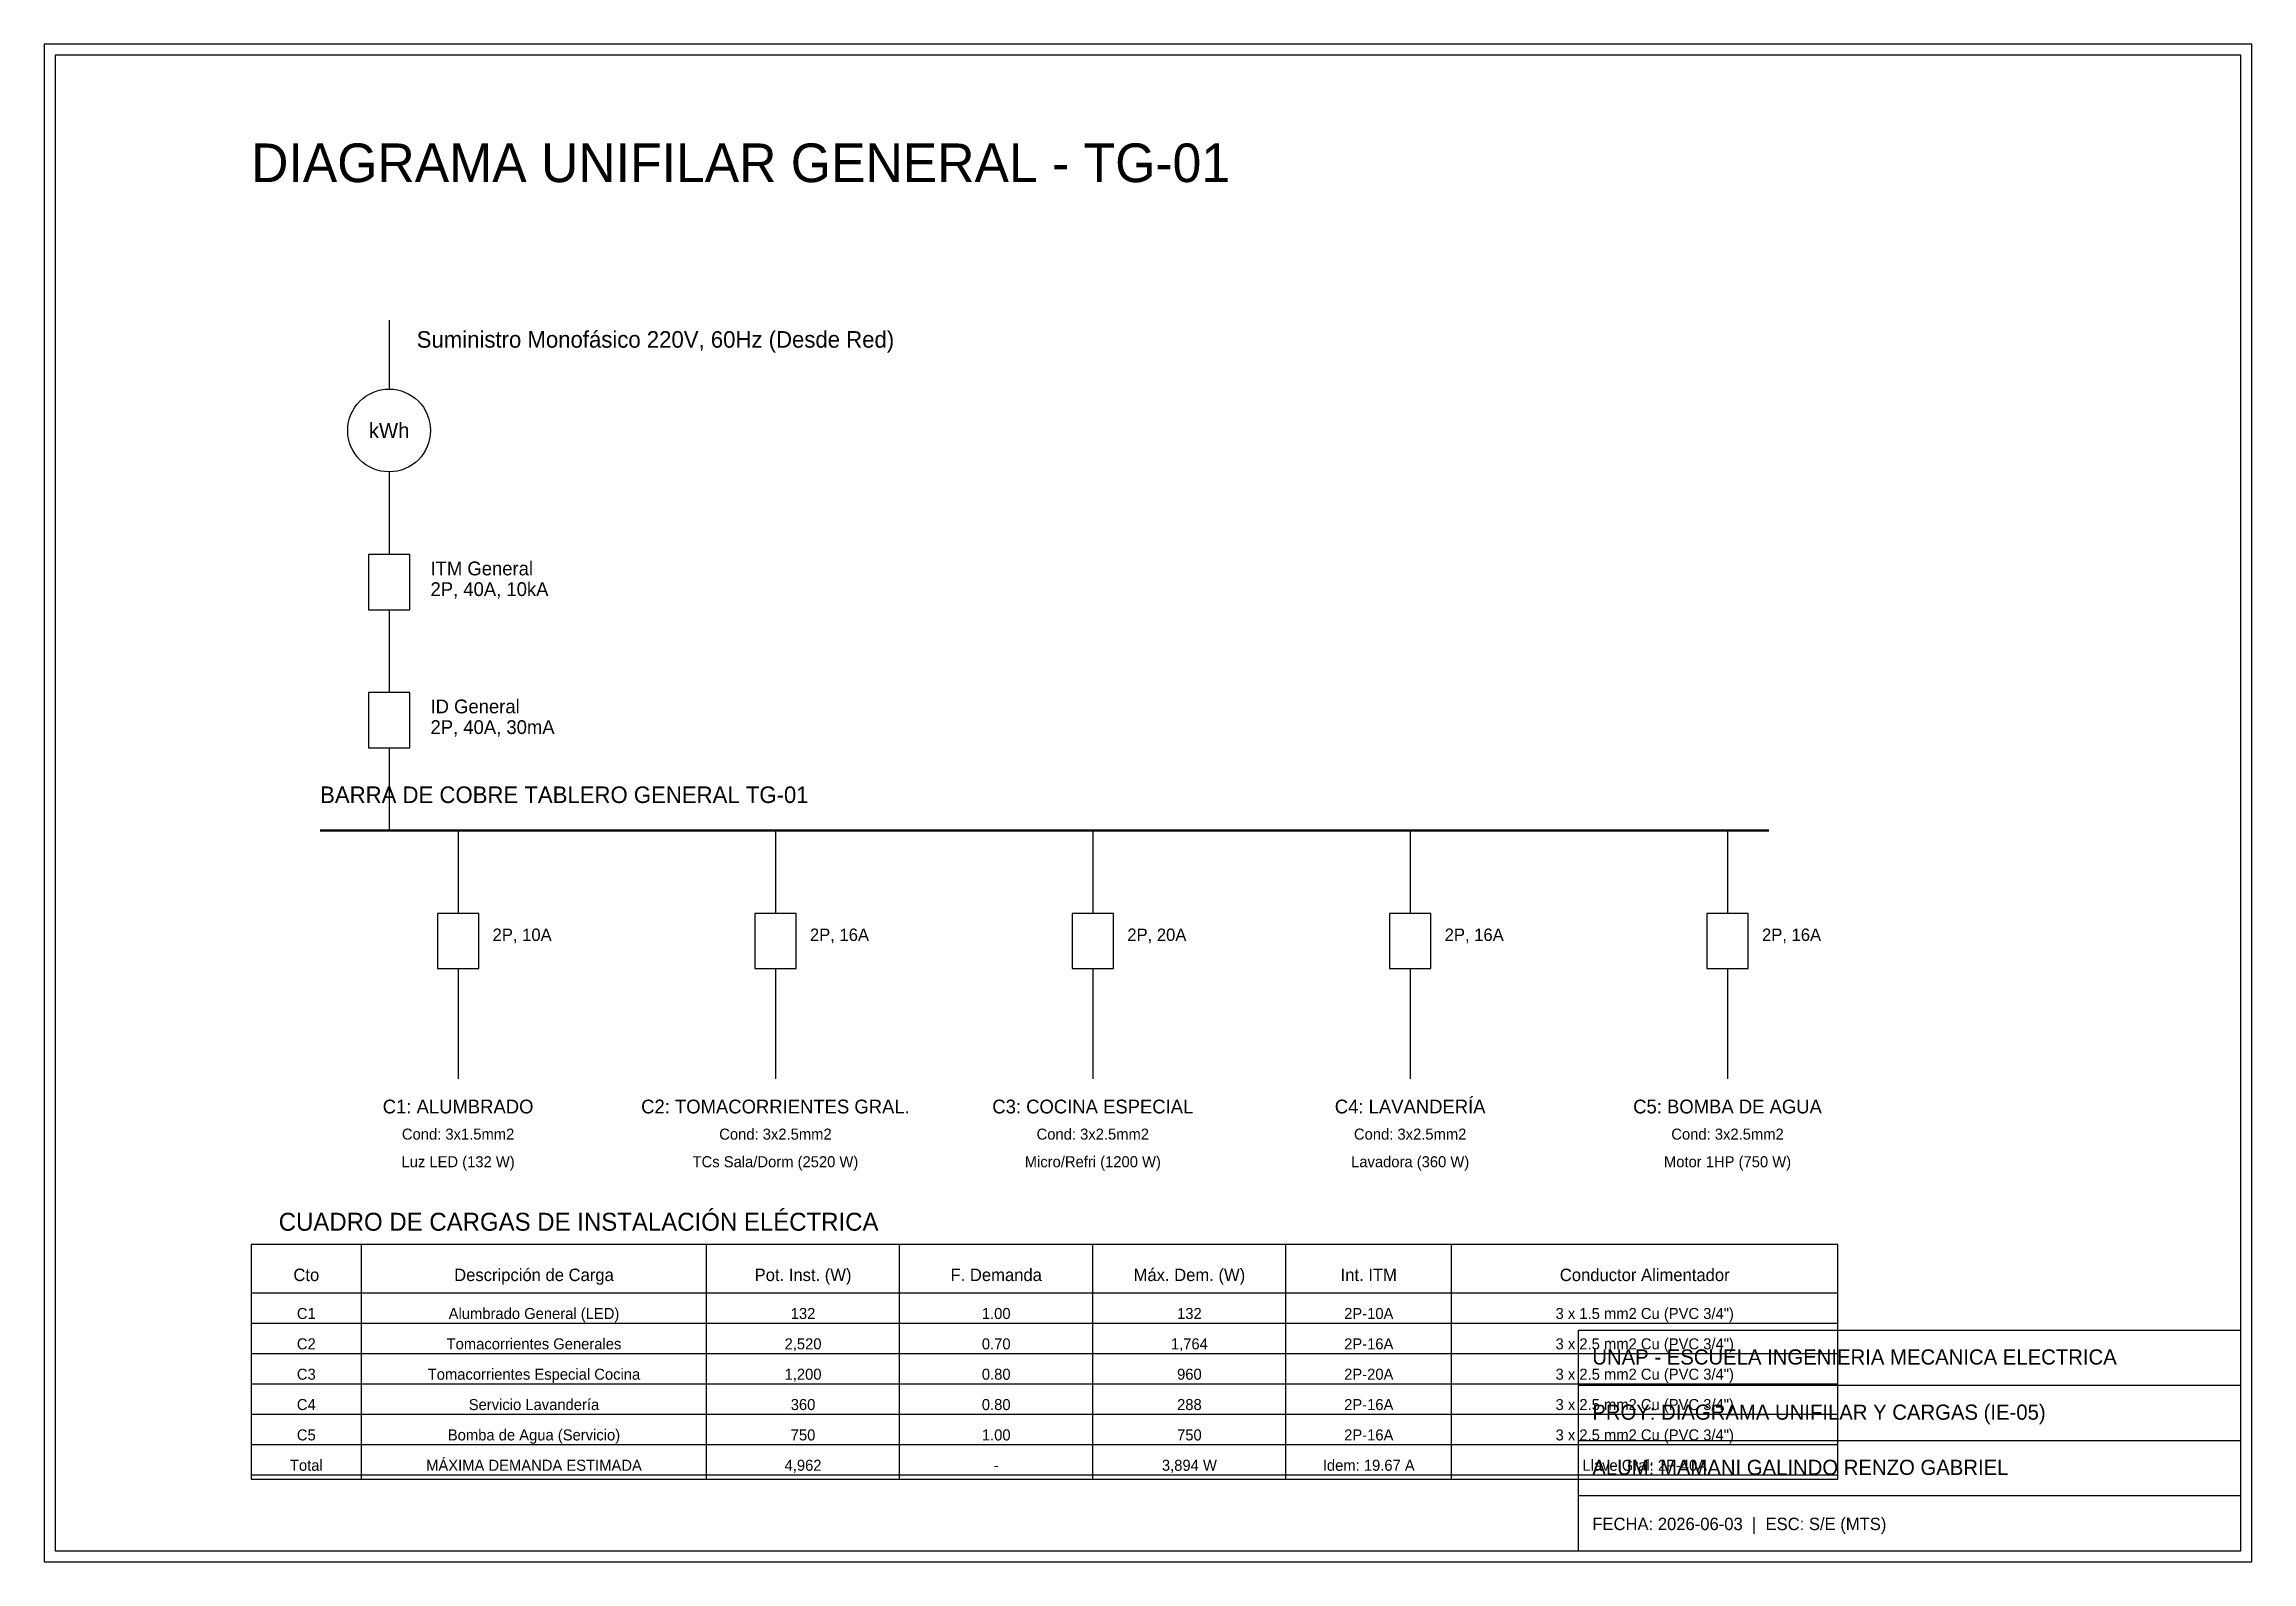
# Model space of a CAD drawing. Header units: metres. Extents: x -1.5 to 14.5, y -1.5 to 9.5.
import ezdxf
from ezdxf.enums import TextEntityAlignment as Align

# ---------------------------------------------------------------- set-up
doc = ezdxf.new("R2010")
doc.units = ezdxf.units.M
for name, color, linetype in [('DIAGRAMA', 7, 'Continuous'), ('MARCO', 7, 'Continuous'), ('TABLAS', 8, 'Continuous'), ('TEXTOS', 7, 'Continuous')]:
    doc.layers.add(name, color=color, linetype=linetype)

msp = doc.modelspace()

# ---------------------------------------------------------------- linework, layer by layer
at = {"layer": 'DIAGRAMA', "color": 7}
for p, q in [((1, 7.5), (1, 7)), ((1, 6.4), (1, 5.8)), ((1, 5.4), (1, 4.8)), ((1, 4.4), (1, 3.8)), ((1.5, 3.8), (1.5, 3.2)), ((3.8, 3.8), (3.8, 3.2)), ((6.1, 3.8), (6.1, 3.2)), ((8.4, 3.8), (8.4, 3.2)), ((10.7, 3.8), (10.7, 3.2)), ((1.5, 2.8), (1.5, 2)), ((3.8, 2.8), (3.8, 2)), ((6.1, 2.8), (6.1, 2)), ((8.4, 2.8), (8.4, 2)), ((10.7, 2.8), (10.7, 2))]:
    msp.add_line(p, q, dxfattribs=at)
at = {"layer": 'DIAGRAMA', "color": 7, "lineweight": 50}
msp.add_line((0.5, 3.8), (11, 3.8), dxfattribs=at)
at = {"layer": 'DIAGRAMA', "color": 7}
for points in [[(0.85, 5.4), (1.15, 5.4), (1.15, 5.8), (0.85, 5.8)], [(0.85, 4.4), (1.15, 4.4), (1.15, 4.8), (0.85, 4.8)], [(1.35, 2.8), (1.65, 2.8), (1.65, 3.2), (1.35, 3.2)], [(3.65, 2.8), (3.95, 2.8), (3.95, 3.2), (3.65, 3.2)], [(5.95, 2.8), (6.25, 2.8), (6.25, 3.2), (5.95, 3.2)], [(8.25, 2.8), (8.55, 2.8), (8.55, 3.2), (8.25, 3.2)], [(10.55, 2.8), (10.85, 2.8), (10.85, 3.2), (10.55, 3.2)]]:
    msp.add_lwpolyline(points, close=True, dxfattribs=at)
msp.add_circle((1, 6.7), 0.3, dxfattribs=at)
at = {"layer": 'MARCO', "color": 7}
for p, q in [((14.5, 9.5), (-1.5, 9.5)), ((-1.5, 9.5), (-1.5, -1.5)), ((14.5, -1.5), (14.5, 9.5)), ((14.42, 9.42), (-1.42, 9.42)), ((-1.42, 9.42), (-1.42, -1.42)), ((14.42, -1.42), (14.42, 9.42)), ((9.62, -1.42), (9.62, 0.18)), ((9.62, 0.18), (14.42, 0.18)), ((9.62, -0.22), (14.42, -0.22)), ((9.62, -0.62), (14.42, -0.62)), ((9.62, -1.02), (14.42, -1.02)), ((-1.42, -1.42), (14.42, -1.42)), ((-1.5, -1.5), (14.5, -1.5))]:
    msp.add_line(p, q, dxfattribs=at)
at = {"layer": 'TABLAS', "color": 8}
for p, q in [((0.8, -0.9), (0.8, 0.8)), ((3.3, -0.9), (3.3, 0.8)), ((4.7, -0.9), (4.7, 0.8)), ((6.1, -0.9), (6.1, 0.8)), ((7.5, -0.9), (7.5, 0.8)), ((8.7, -0.9), (8.7, 0.8)), ((0, 0.45), (11.5, 0.45)), ((0, 0.23), (11.5, 0.23)), ((0, 0.01), (11.5, 0.01)), ((0, -0.21), (11.5, -0.21)), ((0, -0.43), (11.5, -0.43)), ((0, -0.65), (11.5, -0.65)), ((0, -0.87), (11.5, -0.87))]:
    msp.add_line(p, q, dxfattribs=at)
msp.add_lwpolyline([(0, -0.9), (11.5, -0.9), (11.5, 0.8), (0, 0.8)], close=True, dxfattribs=at)

# ---------------------------------------------------------------- texts
at = {"layer": 'TEXTOS', "color": 7}
for s, height, p in [('DIAGRAMA UNIFILAR GENERAL - TG-01', 0.28, (0, 8.5)), ('Suministro Monofásico 220V, 60Hz (Desde Red)', 0.12, (1.2, 7.3)), ('2P, 40A, 10kA', 0.1, (1.3, 5.5)), ('ITM General', 0.1, (1.3, 5.65)), ('ID General', 0.1, (1.3, 4.65)), ('2P, 40A, 30mA', 0.1, (1.3, 4.5)), ('BARRA DE COBRE TABLERO GENERAL TG-01', 0.12, (0.5, 4)), ('2P, 10A', 0.09, (1.75, 3)), ('2P, 16A', 0.09, (4.05, 3)), ('2P, 20A', 0.09, (6.35, 3)), ('2P, 16A', 0.09, (8.65, 3)), ('2P, 16A', 0.09, (10.95, 3)), ('CUADRO DE CARGAS DE INSTALACIÓN ELÉCTRICA', 0.13, (0.2, 0.9)), ('UNAP - ESCUELA INGENIERIA MECANICA ELECTRICA', 0.11, (9.72, -0.07)), ('PROY: DIAGRAMA UNIFILAR Y CARGAS (IE-05)', 0.11, (9.72, -0.47)), ('ALUM: MAMANI GALINDO RENZO GABRIEL', 0.11, (9.72, -0.87)), ('FECHA: 2026-06-03  |  ESC: S/E (MTS)', 0.09, (9.72, -1.27))]:
    msp.add_text(s, height=height, dxfattribs=at).set_placement(p)
for s, height, p in [('kWh', 0.11, (1, 6.7)), ('C1: ALUMBRADO', 0.1, (1.5, 1.8)), ('C2: TOMACORRIENTES GRAL.', 0.1, (3.8, 1.8)), ('C3: COCINA ESPECIAL', 0.1, (6.1, 1.8)), ('C4: LAVANDERÍA', 0.1, (8.4, 1.8)), ('C5: BOMBA DE AGUA', 0.1, (10.7, 1.8)), ('Cond: 3x1.5mm2', 0.08, (1.5, 1.6)), ('Cond: 3x2.5mm2', 0.08, (3.8, 1.6)), ('Cond: 3x2.5mm2', 0.08, (6.1, 1.6)), ('Cond: 3x2.5mm2', 0.08, (8.4, 1.6)), ('Cond: 3x2.5mm2', 0.08, (10.7, 1.6)), ('Luz LED (132 W)', 0.08, (1.5, 1.4)), ('TCs Sala/Dorm (2520 W)', 0.08, (3.8, 1.4)), ('Micro/Refri (1200 W)', 0.08, (6.1, 1.4)), ('Lavadora (360 W)', 0.08, (8.4, 1.4)), ('Motor 1HP (750 W)', 0.08, (10.7, 1.4)), ('Cto', 0.09, (0.4, 0.58)), ('Descripción de Carga', 0.09, (2.05, 0.58)), ('Pot. Inst. (W)', 0.09, (4, 0.58)), ('F. Demanda', 0.09, (5.4, 0.58)), ('Máx. Dem. (W)', 0.09, (6.8, 0.58)), ('Int. ITM', 0.09, (8.1, 0.58)), ('Conductor Alimentador', 0.09, (10.1, 0.58)), ('C1', 0.08, (0.4, 0.3)), ('Alumbrado General (LED)', 0.08, (2.05, 0.3)), ('132', 0.08, (4, 0.3)), ('1.00', 0.08, (5.4, 0.3)), ('132', 0.08, (6.8, 0.3)), ('2P-10A', 0.08, (8.1, 0.3)), ('3 x 1.5 mm2 Cu (PVC 3/4")', 0.08, (10.1, 0.3)), ('C2', 0.08, (0.4, 0.08)), ('Tomacorrientes Generales', 0.08, (2.05, 0.08)), ('2,520', 0.08, (4, 0.08)), ('0.70', 0.08, (5.4, 0.08)), ('1,764', 0.08, (6.8, 0.08)), ('2P-16A', 0.08, (8.1, 0.08)), ('3 x 2.5 mm2 Cu (PVC 3/4")', 0.08, (10.1, 0.08)), ('C3', 0.08, (0.4, -0.14)), ('Tomacorrientes Especial Cocina', 0.08, (2.05, -0.14)), ('1,200', 0.08, (4, -0.14)), ('0.80', 0.08, (5.4, -0.14)), ('960', 0.08, (6.8, -0.14)), ('2P-20A', 0.08, (8.1, -0.14)), ('3 x 2.5 mm2 Cu (PVC 3/4")', 0.08, (10.1, -0.14)), ('C4', 0.08, (0.4, -0.36)), ('Servicio Lavandería', 0.08, (2.05, -0.36)), ('360', 0.08, (4, -0.36)), ('0.80', 0.08, (5.4, -0.36)), ('288', 0.08, (6.8, -0.36)), ('2P-16A', 0.08, (8.1, -0.36)), ('3 x 2.5 mm2 Cu (PVC 3/4")', 0.08, (10.1, -0.36)), ('C5', 0.08, (0.4, -0.58)), ('Bomba de Agua (Servicio)', 0.08, (2.05, -0.58)), ('750', 0.08, (4, -0.58)), ('1.00', 0.08, (5.4, -0.58)), ('750', 0.08, (6.8, -0.58)), ('2P-16A', 0.08, (8.1, -0.58)), ('3 x 2.5 mm2 Cu (PVC 3/4")', 0.08, (10.1, -0.58)), ('Total', 0.08, (0.4, -0.8)), ('MÁXIMA DEMANDA ESTIMADA', 0.08, (2.05, -0.8)), ('4,962', 0.08, (4, -0.8)), ('3,894 W', 0.08, (6.8, -0.8)), ('Idem: 19.67 A', 0.08, (8.1, -0.8)), ('Llave Gral: 2P-40A', 0.08, (10.1, -0.8)), ('-', 0.08, (5.4, -0.8))]:
    msp.add_text(s, height=height, dxfattribs=at).set_placement(p, align=Align.MIDDLE_CENTER)

doc.saveas('drawing.dxf')
